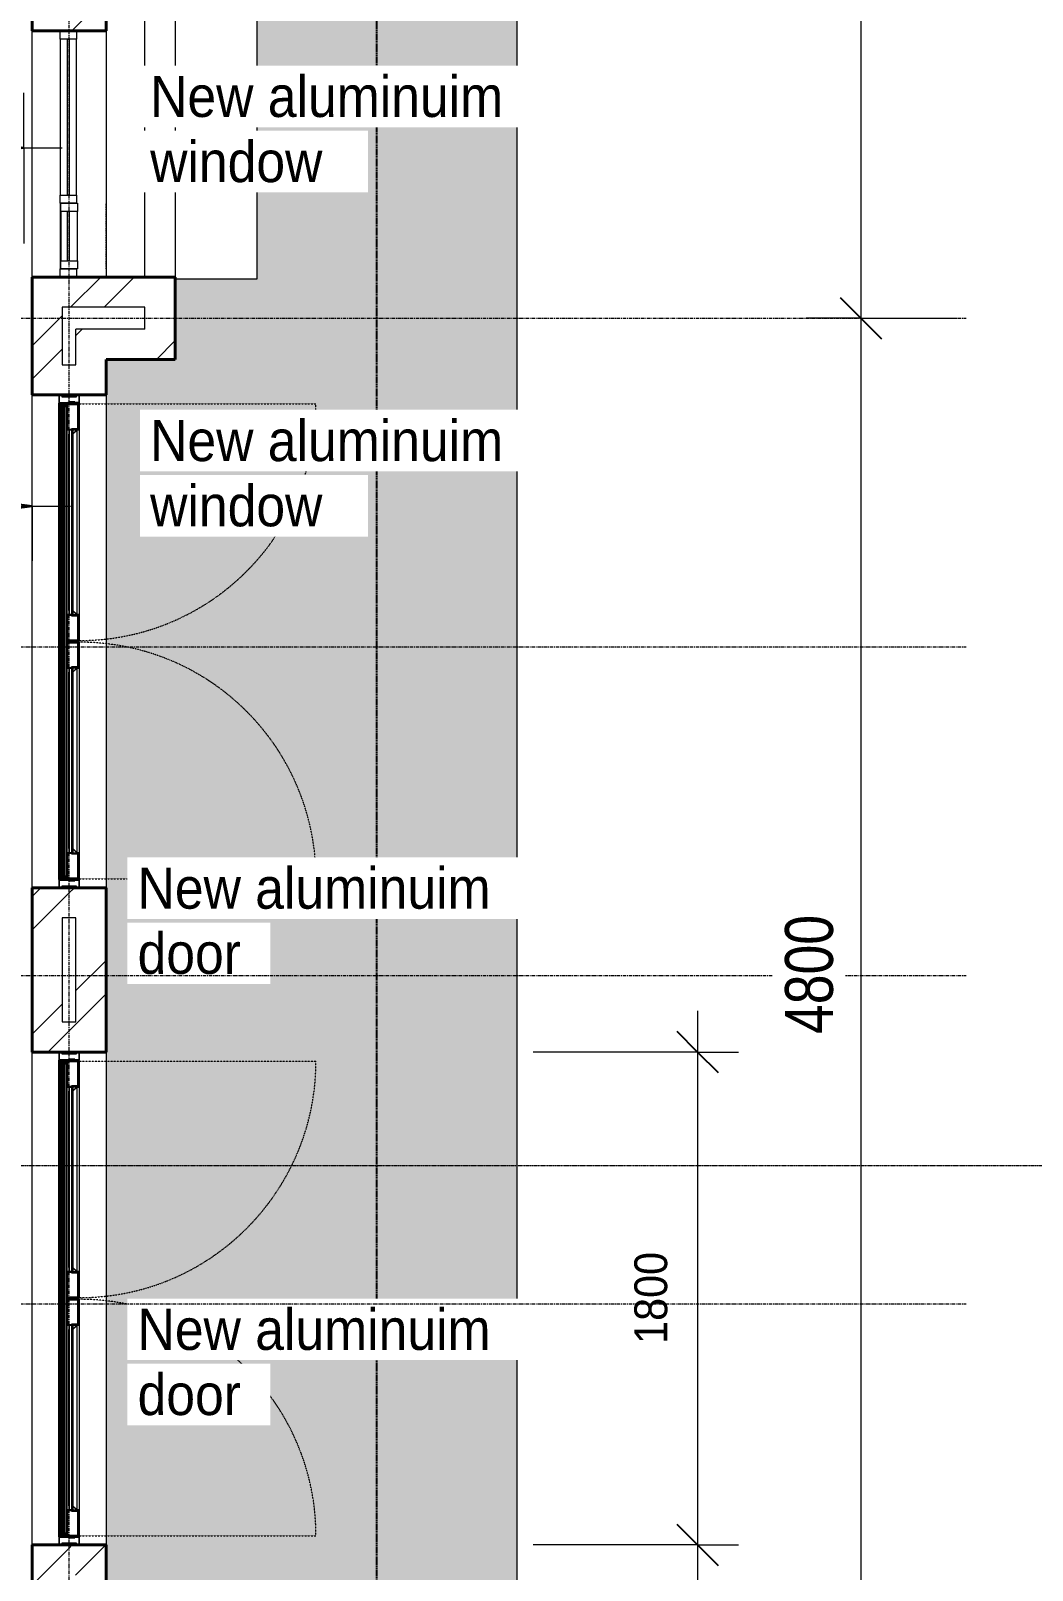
# Model space of a CAD drawing. Header units: millimetres. Extents: x -44657 to 28812, y -28146 to 16565.
# Drawn here: x -16799 to -13142, y -18248 to -12626 of the extents above; entities that cross this region are included whole.
import ezdxf

# ---------------------------------------------------------------- set-up
doc = ezdxf.new("R2010")
doc.units = ezdxf.units.MM
for name, pattern in [('1000 Dashed', [2, 1, -1]), ('Dash', [6.35, 3.175, -3.175]), ('Dash 1_5mm', [3, 1.5, -1.5]), ('Detail Dash', [1.1, 0.55, -0.55]), ('Grid Line', [22.225, 12.7, -3.175, 3.175, -3.175])]:
    doc.linetypes.add(name, pattern=pattern)
for name, color, linetype, lineweight in [('A-ANNO-DIMS', 211, 'Continuous', 5), ('A-ANNO-DIMS-100', 211, 'Continuous', 5), ('A-DETL', 90, 'Continuous', 5), ('A-DOOR', 31, 'Continuous', 9), ('A-FLOR', 192, 'Continuous', 9), ('A-FLOR-PATT', 8, 'Continuous', 9), ('A-GLAZ', 151, 'Continuous', 9), ('A-GLAZ-HDLN', 1, 'Dash', 9), ('A-WALL', 113, 'Continuous', 9), ('A-WALL-PATT', 111, 'Continuous', 9), ('G-ANNO-SYMB', 111, 'Continuous', 5), ('G-ANNO-TEXT', 231, 'Continuous', 5), ('S-GRID', 1, 'Continuous', 5)]:
    doc.layers.add(name, color=color, linetype=linetype, lineweight=lineweight)
doc.styles.add('Arial_3', font='arial.ttf', dxfattribs={"width": 0.9, "height": 120})
doc.styles.add('Arial_5', font='arial.ttf', dxfattribs={"width": 0.9, "height": 150})
doc.styles.add('Arial_8', font='arial.ttf', dxfattribs={"width": 0.8, "height": 175})
doc.dimstyles.new('SVA_-_1_2mm_Arial', dxfattribs={"dimscale": 304.8, "dimtxt": 122.431128, "dimasz": 0.492126, "dimexe": 0.492126, "dimexo": 0.0625, "dimgap": 0.246063, "dimtad": 1, "dimdec": 0, "dimrnd": 5, "dimzin": 0, "dimdsep": 46, "dimtxsty": 'Arial_3', "dimblk1": 'OBLIQUE', "dimblk2": 'OBLIQUE', "dimsah": 1, "dimcen": 0.09, "dimdle": 0.492126, "dimazin": 0, "dimtfac": 1, "dimtdec": 4, "dimtix": 1, "dimtmove": 0, "dimatfit": 3, "dimfxl": 1.968504, "dimfxlon": 1, "dimtvp": 1, "dimtfill": 1, "dimtolj": 1, "dimtzin": 0, "dimarcsym": 2})
doc.dimstyles.new('SVA_Arc_Length-1_8mm_BLUE', dxfattribs={"dimscale": 304.8, "dimtxt": 178.545395, "dimasz": 0.492126, "dimexe": 0.656168, "dimexo": 0.0625, "dimgap": 0.164042, "dimtad": 1, "dimdec": 0, "dimrnd": 5, "dimzin": 0, "dimdsep": 46, "dimtxsty": 'Arial_8', "dimblk1": 'OBLIQUE', "dimblk2": 'OBLIQUE', "dimsah": 1, "dimcen": 0.09, "dimdle": 0.459318, "dimazin": 0, "dimtfac": 1, "dimtdec": 4, "dimtix": 1, "dimtmove": 0, "dimatfit": 3, "dimfxl": 1.148294, "dimfxlon": 1, "dimtvp": 1, "dimtfill": 1, "dimtolj": 1, "dimtzin": 0, "dimarcsym": 2})
doc.dimstyles.new('SVA_Arc_Length-1_8mm_BLUE_Arrow', dxfattribs={"dimscale": 304.8, "dimtxt": 178.545395, "dimasz": 1.041667, "dimexe": 0.656168, "dimexo": 0.0625, "dimgap": 0.164042, "dimtad": 1, "dimdec": 0, "dimrnd": 5, "dimzin": 0, "dimdsep": 46, "dimtxsty": 'Arial_8', "dimsah": 1, "dimcen": 0.09, "dimdle": 0.459318, "dimazin": 0, "dimtfac": 1, "dimtdec": 4, "dimtix": 1, "dimtmove": 0, "dimatfit": 3, "dimfxl": 1.148294, "dimfxlon": 1, "dimtvp": 1, "dimtfill": 1, "dimtolj": 1, "dimtzin": 0, "dimarcsym": 2})
pattern_1 = [(45, (0, 0), (-251.447, 251.447), []), (45, (0, 381), (-251.447, 251.447), [])]

# ---------------------------------------------------------------- blocks, each defined once
blk = doc.blocks.new('W-02 900x1660 - 900-1480273-NEW PROPOSED GROUND STOREY PLAN _White Box_')
at = {"layer": 'A-GLAZ', "lineweight": 5}
for p, q in [((475, 27), (505, 27)), ((505, 27), (505, -33)), ((1075, 27), (505, 27)), ((505, 0), (1075, 0)), ((505, -6), (505, 0)), ((1075, 27), (1105, 27)), ((1075, -33), (1075, 27)), ((1075, 0), (1075, -6)), ((1105, -30), (1105, 30)), ((1105, 30), (1135, 30)), ((1105, 27), (1105, -33)), ((1135, 30), (1135, -30)), ((1315, 30), (1135, 30)), ((1135, -6), (1135, 0)), ((1135, 0), (1315, 0)), ((1315, -30), (1315, 30)), ((1315, 30), (1345, 30)), ((1315, 0), (1315, -6)), ((1345, 30), (1345, -30)), ((1345, 27), (1375, 27)), ((1345, -33), (1345, 27)), ((505, -33), (475, -33)), ((1075, -6), (505, -6)), ((505, -33), (1075, -33)), ((1105, -33), (1075, -33)), ((1135, -30), (1105, -30)), ((1105, -33), (1345, -33)), ((1315, -6), (1135, -6)), ((1135, -30), (1315, -30)), ((1345, -30), (1315, -30)), ((1375, -33), (1345, -33))]:
    blk.add_line(p, q, dxfattribs=at)
at = {"layer": 'A-GLAZ-HDLN'}
for p, q in [((1345, 135), (1105, 135)), ((1270, 135), (1345, 135)), ((1332.8, -30), (1135, -30)), ((1276.8, -30), (1315, -30))]:
    blk.add_line(p, q, dxfattribs=at)
blk = doc.blocks.new('Door Aluminium - Double Opening Out with Cill - Door Aluminium Double Opening Out with Cill 1800x2400 3-1350753-NEW PROPOSED GROUND STOREY PLAN _White Box_')
at = {"layer": 'A-DOOR', "linetype": 'Detail Dash', "lineweight": 5}
for p, q in [((-867, 37.3), (-867, 901.3)), ((867, 37.3), (867, 901.3))]:
    blk.add_line(p, q, dxfattribs=at)
at = {"layer": 'A-DOOR', "lineweight": 5}
for p, q in [((-870, 37.5), (-900, 37.5)), ((-900, 22), (-898.5, 22)), ((-898.5, 22), (-900, 22)), ((-898.5, 24.5), (-895.5, 24.5)), ((-898.5, 22), (-898.5, 24.5)), ((-895.5, 24.5), (-898.5, 24.5)), ((-898.5, 24.5), (-898.5, 22)), ((-898, 35.5), (-872, 35.5)), ((-898, 26.3), (-898, 35.5)), ((-893.7, 26.3), (-898, 26.3)), ((-895.5, 24.5), (-895.5, -24.5)), ((-893.7, -26.3), (-893.7, 26.3)), ((-872, 20.3), (-874.4, 20.3)), ((-874.4, 20.3), (-874.4, -1.8)), ((-874.4, 20.3), (-872, 20.3)), ((-872.6, 0), (-872.6, 18.5)), ((-872.6, 18.5), (-871, 18.5)), ((-871, 18.5), (-872.6, 18.5)), ((-871.3, 0), (-872.6, 0)), ((-872.6, 0), (-871.3, 0)), ((-872, 35.5), (-872, 20.3)), ((-871, 3), (-871.3, 0)), ((-871.3, 0), (-871, 3)), ((-871, 18.5), (-871, 17)), ((-871, 17), (-871, 18.5)), ((-871, 17), (-870, 17)), ((-870, 3), (-871, 3)), ((-871, 3), (-870, 3)), ((-870, 17), (-870, 37.5)), ((-866.9, 35.5), (-870, 35.5)), ((-866.8, 33.5), (-870, 33.5)), ((-867, 31.4), (-870, 31.4)), ((-870, 3), (-870, 17)), ((-870, -10.2), (-870, 3)), ((-772, 37.3), (-867, 37.3)), ((-867, 37.3), (-867, -6.7)), ((-865.2, 35.5), (-773.8, 35.5)), ((-865.2, -4.9), (-865.2, 35.5)), ((-773.8, 33.5), (-865.2, 33.5)), ((-773.6, 31.4), (-865.2, 31.4)), ((-773.8, 30.6), (-776.4, 30.6)), ((-776.4, 30.6), (-776.4, 8.5)), ((-776.4, 8.5), (-773.8, 8.5)), ((-773.8, 8.5), (-776.4, 8.5)), ((-774.6, 10.3), (-774.6, 27.3)), ((-774.6, 27.3), (-772, 27.3)), ((-773.3, 10.3), (-774.6, 10.3)), ((-774.6, 10.3), (-773.3, 10.3)), ((-774.1, 27), (-774.1, 13.9)), ((-771.8, 27), (-774.1, 27)), ((-774.1, 27), (-770.8, 27)), ((-774.1, 13.9), (-756.9, 13.9)), ((-773.8, 35.5), (-773.8, 30.6)), ((-773.8, 8.5), (-773.8, -4.9)), ((-772, 13.3), (-773.3, 13.3)), ((-773.3, 13.3), (-773.3, 10.3)), ((-773.3, 10.3), (-773.3, 13.3)), ((-773.3, 13.3), (-772, 13.3)), ((-773.1, 14.9), (-773.1, 26)), ((-773.1, 26), (-770.3, 26)), ((-770.3, 26), (-773.1, 26)), ((-759.3, 14.9), (-773.1, 14.9)), ((-98, 37.3), (-772, 37.3)), ((-772, 27.3), (-772, 37.3)), ((-772, 26), (-772, 27.3)), ((-98, 13.3), (-772, 13.3)), ((-772, 0), (-772, 13.3)), ((-756.9, 13.9), (-771.8, 28.9)), ((-771.8, 28.9), (-771.8, 27)), ((-771.8, 28.9), (-771.8, 27)), ((-98.2, 28.9), (-771.8, 28.9)), ((-98, 10), (-771.8, 10)), ((-771.8, 10), (-771.8, 0)), ((-771.8, 0), (-98, 0)), ((-770.3, 26), (-759.3, 14.9)), ((-756.9, 13.9), (-113.1, 13.9)), ((-98.2, 28.9), (-113.1, 13.9)), ((-113.1, 13.9), (-95.9, 13.9)), ((-110.7, 14.9), (-99.7, 26)), ((-96.9, 14.9), (-110.7, 14.9)), ((-99.7, 26), (-96.9, 26)), ((-96.9, 26), (-99.7, 26)), ((-99.2, 27), (-95.9, 27)), ((-98.2, 27), (-98.2, 28.9)), ((-98.2, 28.9), (-98.2, 27)), ((-95.9, 27), (-98.2, 27)), ((-3, 37.3), (-98, 37.3)), ((-98, 37.3), (-98, 27.3)), ((-98, 27.3), (-98, 26)), ((-98, 27.3), (-95.4, 27.3)), ((-96.7, 13.3), (-98, 13.3)), ((-98, 13.3), (-98, 0)), ((-98, 13.3), (-96.7, 13.3)), ((-98, 0), (-98, 10)), ((-96.9, 26), (-96.9, 14.9)), ((-96.7, 10.3), (-96.7, 13.3)), ((-96.7, 13.3), (-96.7, 10.3)), ((-95.4, 10.3), (-96.7, 10.3)), ((-96.7, 10.3), (-95.4, 10.3)), ((-4.8, 31.4), (-96.4, 31.4)), ((-96.2, 30.6), (-96.2, 35.5)), ((-96.2, 35.5), (-4.8, 35.5)), ((-4.8, 33.5), (-96.2, 33.5)), ((-93.6, 30.6), (-96.2, 30.6)), ((-96.2, -4.9), (-96.2, 8.5)), ((-96.2, 8.5), (-93.6, 8.5)), ((-93.6, 8.5), (-96.2, 8.5)), ((-95.9, 13.9), (-95.9, 27)), ((-95.4, 27.3), (-95.4, 10.3)), ((-93.6, 8.5), (-93.6, 30.6)), ((-4.8, 35.5), (-4.8, -4.9)), ((3.2, 33.5), (-3.2, 33.5)), ((3.1, 35.5), (-3.1, 35.5)), ((-3, -6.7), (-3, 37.3)), ((3, 31.4), (-3, 31.4)), ((98, 37.3), (3, 37.3)), ((3, 37.3), (3, -6.7)), ((4.8, 35.5), (96.2, 35.5)), ((4.8, -4.9), (4.8, 35.5)), ((96.2, 33.5), (4.8, 33.5)), ((96.4, 31.4), (4.8, 31.4)), ((96.2, 30.6), (93.6, 30.6)), ((93.6, 30.6), (93.6, 8.5)), ((93.6, 8.5), (96.2, 8.5)), ((96.2, 8.5), (93.6, 8.5)), ((95.4, 10.3), (95.4, 27.3)), ((95.4, 27.3), (98, 27.3)), ((96.7, 10.3), (95.4, 10.3)), ((95.4, 10.3), (96.7, 10.3)), ((98.2, 27), (95.9, 27)), ((95.9, 27), (95.9, 13.9)), ((95.9, 27), (99.2, 27)), ((95.9, 13.9), (113.1, 13.9)), ((96.2, 35.5), (96.2, 30.6)), ((96.2, 8.5), (96.2, -4.9)), ((98, 13.3), (96.7, 13.3)), ((96.7, 13.3), (96.7, 10.3)), ((96.7, 10.3), (96.7, 13.3)), ((96.7, 13.3), (98, 13.3)), ((96.9, 14.9), (96.9, 26)), ((96.9, 26), (99.7, 26)), ((99.7, 26), (96.9, 26)), ((110.7, 14.9), (96.9, 14.9)), ((772, 37.3), (98, 37.3)), ((98, 27.3), (98, 37.3)), ((98, 26), (98, 27.3)), ((772, 13.3), (98, 13.3)), ((98, 0), (98, 13.3)), ((771.8, 10), (98, 10)), ((98, 10), (98, 0)), ((98, 0), (771.8, 0)), ((113.1, 13.9), (98.2, 28.9)), ((98.2, 28.9), (98.2, 27)), ((771.8, 28.9), (98.2, 28.9)), ((98.2, 27), (98.2, 28.9)), ((99.7, 26), (110.7, 14.9)), ((113.1, 13.9), (756.9, 13.9)), ((771.8, 28.9), (756.9, 13.9)), ((756.9, 13.9), (774.1, 13.9)), ((759.3, 14.9), (770.3, 26)), ((773.1, 14.9), (759.3, 14.9)), ((770.3, 26), (773.1, 26)), ((773.1, 26), (770.3, 26)), ((770.8, 27), (774.1, 27)), ((771.8, 27), (771.8, 28.9)), ((771.8, 27), (771.8, 28.9)), ((774.1, 27), (771.8, 27)), ((771.8, 0), (771.8, 10)), ((867, 37.3), (772, 37.3)), ((772, 37.3), (772, 27.3)), ((772, 27.3), (772, 26)), ((772, 27.3), (774.6, 27.3)), ((773.3, 13.3), (772, 13.3)), ((772, 13.3), (772, 0)), ((772, 13.3), (773.3, 13.3)), ((773.1, 26), (773.1, 14.9)), ((773.3, 10.3), (773.3, 13.3)), ((773.3, 13.3), (773.3, 10.3)), ((774.6, 10.3), (773.3, 10.3)), ((773.3, 10.3), (774.6, 10.3)), ((865.2, 31.4), (773.6, 31.4)), ((773.8, 30.6), (773.8, 35.5)), ((773.8, 35.5), (865.2, 35.5)), ((865.2, 33.5), (773.8, 33.5)), ((776.4, 30.6), (773.8, 30.6)), ((773.8, -4.9), (773.8, 8.5)), ((773.8, 8.5), (776.4, 8.5)), ((776.4, 8.5), (773.8, 8.5)), ((774.1, 13.9), (774.1, 27)), ((774.6, 27.3), (774.6, 10.3)), ((776.4, 8.5), (776.4, 30.6)), ((865.2, 35.5), (865.2, -4.9)), ((870, 33.5), (866.8, 33.5)), ((870, 35.5), (866.9, 35.5)), ((867, -6.7), (867, 37.3)), ((870, 31.4), (867, 31.4)), ((900, 37.5), (870, 37.5)), ((870, 37.5), (870, 17)), ((870, 17), (870, 3)), ((870, 17), (871, 17)), ((871, 3), (870, 3)), ((870, 3), (870, -10.2)), ((870, 3), (871, 3)), ((871, 17), (871, 18.5)), ((871, 18.5), (872.6, 18.5)), ((872.6, 18.5), (871, 18.5)), ((871, 18.5), (871, 17)), ((871.3, 0), (871, 3)), ((871, 3), (871.3, 0)), ((872, 35.5), (898, 35.5)), ((872, 20.3), (872, 35.5)), ((874.4, 20.3), (872, 20.3)), ((872, 20.3), (874.4, 20.3)), ((872.6, 18.5), (872.6, 0)), ((874.4, -1.8), (874.4, 20.3)), ((898, 26.3), (893.7, 26.3)), ((893.7, 26.3), (893.7, -26.3)), ((895.5, -24.5), (895.5, 24.5)), ((895.5, 24.5), (898.5, 24.5)), ((898.5, 24.5), (895.5, 24.5)), ((898, 35.5), (898, 26.3)), ((898.5, 24.5), (898.5, 22)), ((898.5, 22), (898.5, 24.5)), ((898.5, 22), (900, 22)), ((900, 22), (898.5, 22)), ((-898.5, -22), (-900, -22)), ((-900, -22), (-898.5, -22)), ((-900, -37.5), (-870, -37.5)), ((-898.5, -24.5), (-898.5, -22)), ((-898.5, -22), (-898.5, -24.5)), ((-895.5, -24.5), (-898.5, -24.5)), ((-898.5, -24.5), (-895.5, -24.5)), ((-898, -35.5), (-898, -26.3)), ((-898, -26.3), (-893.7, -26.3)), ((-871.8, -35.5), (-898, -35.5)), ((-874.4, -1.8), (-871.8, -1.8)), ((-871.8, -1.8), (-874.4, -1.8)), ((-871.8, -1.8), (-871.8, -35.5)), ((-855, -10.2), (-870, -10.2)), ((-870, -37.5), (-870, -12)), ((-870, -12), (-855, -12)), ((870, -15.7), (-870, -15.7)), ((870, -19.2), (-870, -19.2)), ((870, -22.7), (-870, -22.7)), ((870, -26.2), (-870, -26.2)), ((870, -29.7), (-870, -29.7)), ((870, -33.2), (-870, -33.2)), ((870, -37.5), (-870, -37.5)), ((-867, -6.7), (-772, -6.7)), ((-773.8, -4.9), (-865.2, -4.9)), ((855, -10.2), (-855, -10.2)), ((-855, -12), (-855, -10.2)), ((-757, 0), (-772, 0)), ((-772, -6.7), (-772, -1.7)), ((-772, -1.7), (-757, -1.7)), ((-98, -6.7), (-772, -6.7)), ((-757, -1.7), (-757, 0)), ((-113, -1.7), (-757, -1.7)), ((-98, 0), (-113, 0)), ((-113, 0), (-113, -1.7)), ((-113, -1.7), (-98, -1.7)), ((-98, -1.7), (-98, -6.7)), ((-98, -6.7), (-3, -6.7)), ((-4.8, -4.9), (-96.2, -4.9)), ((3, -6.7), (98, -6.7)), ((96.2, -4.9), (4.8, -4.9)), ((113, 0), (98, 0)), ((98, -6.7), (98, -1.7)), ((98, -1.7), (113, -1.7)), ((772, -6.7), (98, -6.7)), ((113, -1.7), (113, 0)), ((757, -1.7), (113, -1.7)), ((772, 0), (757, 0)), ((757, 0), (757, -1.7)), ((757, -1.7), (772, -1.7)), ((772, -1.7), (772, -6.7)), ((772, -6.7), (867, -6.7)), ((865.2, -4.9), (773.8, -4.9)), ((870, -10.2), (855, -10.2)), ((855, -10.2), (855, -12)), ((855, -12), (870, -12)), ((870, -12), (870, -37.5)), ((870, -37.5), (900, -37.5)), ((872.6, 0), (871.3, 0)), ((871.3, 0), (872.6, 0)), ((871.8, -35.5), (871.8, -1.8)), ((871.8, -1.8), (874.4, -1.8)), ((874.4, -1.8), (871.8, -1.8)), ((898, -35.5), (871.8, -35.5)), ((893.7, -26.3), (898, -26.3)), ((898.5, -24.5), (895.5, -24.5)), ((895.5, -24.5), (898.5, -24.5)), ((898, -26.3), (898, -35.5)), ((900, -22), (898.5, -22)), ((898.5, -22), (898.5, -24.5)), ((898.5, -24.5), (898.5, -22)), ((898.5, -22), (900, -22))]:
    blk.add_line(p, q, dxfattribs=at)
at = {"layer": 'A-DOOR', "linetype": 'Detail Dash', "lineweight": 5}
for centre, start, end in [((-867, 37.3), 0, 90), ((867, 37.3), 90, 180)]:
    blk.add_arc(centre, 864, start, end, dxfattribs=at)
blk = doc.blocks.new('DIMBLOCK159-NEW PROPOSED GROUND STOREY PLAN _White Box_')
at = {"layer": 'A-ANNO-DIMS-100'}
for p, q in [((-14364, -16205.7), (-14364, -18305.7)), ((-14364, -16355.7), (-14964, -16355.7)), ((-14364, -16355.7), (-14214, -16355.7)), ((-14364, -18155.7), (-14964, -18155.7)), ((-14364, -18155.7), (-14214, -18155.7))]:
    blk.add_line(p, q, dxfattribs=at)
at = {"layer": 'A-ANNO-DIMS-100', "lineweight": 25}
for p, q in [((-14364, -16355.7), (-14439, -16280.7)), ((-14364, -16355.7), (-14289, -16430.7)), ((-14364, -18155.7), (-14439, -18080.7)), ((-14364, -18155.7), (-14289, -18230.7))]:
    blk.add_line(p, q, dxfattribs=at)
at = {"layer": 'A-ANNO-DIMS-100', "color": 0, "insert": (-14594.7, -17421.4), "char_height": 120, "width": 397.807, "attachment_point": 1, "rotation": 90, "line_spacing_factor": 0.941778, "style": 'Arial_3', "bg_fill": 3, "box_fill_scale": 1.25, "bg_fill_color": 256, "bg_fill_true_color": 13158600, "bg_fill_transparency": 0}
blk.add_mtext('1800', dxfattribs=at)
blk = doc.blocks.new('_Oblique')
at = {"color": 0, "linetype": 'ByBlock', "lineweight": -2}
blk.add_line((-0.5, -0.5), (0.5, 0.5), dxfattribs=at)
blk = doc.blocks.new('DIMBLOCK160-NEW PROPOSED GROUND STOREY PLAN _White Box_')
at = {"layer": 'A-ANNO-DIMS-100'}
for p, q in [((-13767.4, -13535.7), (-13767.4, -18615.7)), ((-13767.4, -13675.7), (-13967.4, -13675.7)), ((-13767.4, -13675.7), (-13417.4, -13675.7)), ((-13767.4, -18475.7), (-13967.4, -18475.7)), ((-13767.4, -18475.7), (-13417.4, -18475.7))]:
    blk.add_line(p, q, dxfattribs=at)
at = {"layer": 'A-ANNO-DIMS-100', "lineweight": 25}
for p, q in [((-13767.4, -13675.7), (-13842.4, -13600.7)), ((-13767.4, -13675.7), (-13692.4, -13750.7)), ((-13767.4, -18475.7), (-13842.4, -18400.7)), ((-13767.4, -18475.7), (-13692.4, -18550.7))]:
    blk.add_line(p, q, dxfattribs=at)
at = {"layer": 'A-ANNO-DIMS-100', "color": 0, "insert": (-14044.6, -16289.9), "char_height": 175, "width": 514.211, "attachment_point": 1, "rotation": 90, "line_spacing_factor": 0.941778, "style": 'Arial_8', "bg_fill": 3, "box_fill_scale": 1.25, "bg_fill_color": 256, "bg_fill_true_color": 13158600, "bg_fill_transparency": 0}
blk.add_mtext('4800', dxfattribs=at)
blk = doc.blocks.new('DIMBLOCK165-NEW PROPOSED GROUND STOREY PLAN _White Box_')
at = {"layer": 'A-ANNO-DIMS-100'}
for p, q in [((-13767.4, -9935.7), (-13767.4, -13815.7)), ((-13767.4, -10075.7), (-13967.4, -10075.7)), ((-13767.4, -10075.7), (-13417.4, -10075.7)), ((-13767.4, -13675.7), (-13967.4, -13675.7)), ((-13767.4, -13675.7), (-13417.4, -13675.7))]:
    blk.add_line(p, q, dxfattribs=at)
at = {"layer": 'A-ANNO-DIMS-100', "lineweight": 25}
for p, q in [((-13767.4, -10075.7), (-13842.4, -10000.7)), ((-13767.4, -10075.7), (-13692.4, -10150.7)), ((-13767.4, -13675.7), (-13842.4, -13600.7)), ((-13767.4, -13675.7), (-13692.4, -13750.7))]:
    blk.add_line(p, q, dxfattribs=at)
at = {"layer": 'A-ANNO-DIMS-100', "color": 0, "insert": (-14044.6, -12089.9), "char_height": 175, "width": 514.211, "attachment_point": 1, "rotation": 90, "line_spacing_factor": 0.941778, "style": 'Arial_8', "bg_fill": 3, "box_fill_scale": 1.25, "bg_fill_color": 256, "bg_fill_true_color": 13158600, "bg_fill_transparency": 0}
blk.add_mtext('3600', dxfattribs=at)
blk = doc.blocks.new('DIMBLOCK173-NEW PROPOSED GROUND STOREY PLAN _White Box_')
at = {"layer": 'A-ANNO-DIMS-100', "lineweight": 25}
for points in [[(-18503.6, -13052.6), (-18821.1, -13010.8), (-18821.1, -13094.4)], [(-18503.6, -13052.6), (-18186.1, -13094.4), (-18186.1, -13010.8)], [(-16823.6, -13052.6), (-17141.1, -13010.8), (-17141.1, -13094.4)]]:
    blk.add_hatch(color=256, dxfattribs=at).paths.add_polyline_path(points)
at = {"layer": 'A-ANNO-DIMS-100'}
for p, q in [((-18503.6, -13052.6), (-18503.6, -12852.6)), ((-16823.6, -13052.6), (-16823.6, -12852.6)), ((-18503.6, -13052.6), (-16683.6, -13052.6)), ((-18503.6, -13052.6), (-18503.6, -13402.6)), ((-16823.6, -13052.6), (-16823.6, -13402.6))]:
    blk.add_line(p, q, dxfattribs=at)
at = {"layer": 'A-ANNO-DIMS-100', "lineweight": 25}
for p, q in [((-18503.6, -13052.6), (-18821.1, -13010.8)), ((-18821.1, -13010.8), (-18821.1, -13094.4)), ((-18186.1, -13010.8), (-18503.6, -13052.6)), ((-18186.1, -13094.4), (-18186.1, -13010.8)), ((-16823.6, -13052.6), (-17141.1, -13010.8)), ((-17141.1, -13010.8), (-17141.1, -13094.4)), ((-18821.1, -13094.4), (-18503.6, -13052.6)), ((-18503.6, -13052.6), (-18186.1, -13094.4)), ((-17141.1, -13094.4), (-16823.6, -13052.6))]:
    blk.add_line(p, q, dxfattribs=at)
at = {"layer": 'A-ANNO-DIMS-100', "color": 0, "insert": (-17877.8, -12775.4), "char_height": 175, "width": 514.211, "attachment_point": 1, "line_spacing_factor": 0.941778, "style": 'Arial_8', "bg_fill": 3, "box_fill_scale": 1.25, "bg_fill_color": 256, "bg_fill_true_color": 13158600, "bg_fill_transparency": 0}
blk.add_mtext('1680', dxfattribs=at)
blk = doc.blocks.new('DIMBLOCK174-NEW PROPOSED GROUND STOREY PLAN _White Box_')
at = {"layer": 'A-ANNO-DIMS-100', "lineweight": 25}
for points in [[(-27704.6, -14361.7), (-27387.1, -14403.5), (-27387.1, -14319.9)], [(-16793.6, -14361.7), (-17111.1, -14319.9), (-17111.1, -14403.5)]]:
    blk.add_hatch(color=256, dxfattribs=at).paths.add_polyline_path(points)
at = {"layer": 'A-ANNO-DIMS-100'}
for p, q in [((-27704.6, -14361.7), (-27704.6, -14011.7)), ((-16793.6, -14361.7), (-16793.6, -14011.7)), ((-27844.6, -14361.7), (-16653.6, -14361.7)), ((-27704.6, -14361.7), (-27704.6, -14561.7)), ((-16793.6, -14361.7), (-16793.6, -14561.7))]:
    blk.add_line(p, q, dxfattribs=at)
at = {"layer": 'A-ANNO-DIMS-100', "lineweight": 25}
for p, q in [((-27387.1, -14319.9), (-27704.6, -14361.7)), ((-27387.1, -14403.5), (-27387.1, -14319.9)), ((-16793.6, -14361.7), (-17111.1, -14319.9)), ((-17111.1, -14319.9), (-17111.1, -14403.5)), ((-27704.6, -14361.7), (-27387.1, -14403.5)), ((-17111.1, -14403.5), (-16793.6, -14361.7))]:
    blk.add_line(p, q, dxfattribs=at)
at = {"layer": 'A-ANNO-DIMS-100', "color": 0, "insert": (-22516.9, -14084.5), "char_height": 175, "width": 642.763, "attachment_point": 1, "line_spacing_factor": 0.941778, "style": 'Arial_8', "bg_fill": 3, "box_fill_scale": 1.25, "bg_fill_color": 256, "bg_fill_true_color": 13158600, "bg_fill_transparency": 0}
blk.add_mtext('10910', dxfattribs=at)

msp = doc.modelspace()

# ---------------------------------------------------------------- hatches: boundary and pattern name
at = {"layer": 'A-FLOR-PATT', "lineweight": 5}
h = msp.add_hatch(dxfattribs=at)
h.set_pattern_fill('FP_23', color=253, style=0, pattern_type=2)
h.set_pattern_definition([(45.041, (-12959.69, -8467.51), (-0.0008, 141.4214), [299.787, -99.929]), (134.959, (-12889.08, -8396.8), (0.0008, 141.4214), [299.787, -99.929])])
h.paths.add_polyline_path([(-15023.6, -22210.7), (-15023.6, -11302.7), (-16523.6, -7802.7), (-16523.6, -11315.7), (-15971.6, -11315.7), (-15971.6, -13531.7), (-16271.6, -13531.7), (-16271.6, -13825.7), (-16523.6, -13825.7), (-16523.6, -18319.7), (-16271.6, -18319.7), (-16271.6, -18619.7), (-15971.6, -18619.7), (-15971.6, -20835.7), (-16523.6, -20835.7), (-16523.6, -22210.7), (-15971.6, -22210.7)])
at = {"layer": 'A-WALL-PATT', "lineweight": 5}
h = msp.add_hatch(dxfattribs=at)
h.set_pattern_fill('FP_33', color=256, style=0, pattern_type=2)
h.set_pattern_definition(pattern_1)
h.paths.add_polyline_path([(-16683.6, -22050.7), (-16683.6, -20835.7), (-16658.6, -20835.7), (-16658.6, -20725.7), (-16793.6, -20725.7), (-16793.6, -22050.7)])
h.paths.add_polyline_path([(-16793.6, -19825.7), (-16658.6, -19825.7), (-16658.6, -19715.7), (-16683.6, -19715.7), (-16683.6, -19629.7), (-16658.6, -19629.7), (-16658.6, -19519.7), (-16793.6, -19519.7), (-16793.6, -19762.9)])
h.paths.add_polyline_path([(-16658.6, -18619.7), (-16658.6, -18509.7), (-16683.6, -18509.7), (-16683.6, -18265.7), (-16658.6, -18265.7), (-16658.6, -18155.7), (-16793.6, -18155.7), (-16793.6, -18619.7)])
h.paths.add_polyline_path([(-16737.4, -16355.7), (-16658.6, -16355.7), (-16658.6, -16245.7), (-16683.6, -16245.7), (-16683.6, -15865.7), (-16658.6, -15865.7), (-16658.6, -15755.7), (-16793.6, -15755.7), (-16793.6, -16355.7)])
h.paths.add_polyline_path([(-16658.6, -13955.7), (-16658.6, -13845.7), (-16683.6, -13845.7), (-16683.6, -13635.7), (-16658.6, -13635.7), (-16658.6, -13525.7), (-16793.6, -13525.7), (-16793.6, -13955.7), (-16737.4, -13955.7)])
h.paths.add_polyline_path([(-16658.6, -12625.7), (-16658.6, -12515.7), (-16683.6, -12515.7), (-16683.6, -12435.7), (-16658.6, -12435.7), (-16658.6, -12325.7), (-16793.6, -12325.7), (-16793.6, -12625.7)])
h.paths.add_polyline_path([(-16785.6, -11425.7), (-16658.6, -11425.7), (-16658.6, -11315.7), (-16683.6, -11315.7), (-16683.6, -10029.7), (-16658.6, -10029.7), (-16658.6, -9919.7), (-16785.6, -9919.7), (-16785.6, -11417.7)])
h.paths.add_polyline_path([(-16793.6, -9019.7), (-16658.6, -9019.7), (-16658.6, -8909.7), (-16683.6, -8909.7), (-16683.6, -7802.7), (-16793.6, -7802.7), (-16793.6, -8934.3)])
h = msp.add_hatch(dxfattribs=at)
h.set_pattern_fill('FP_33', color=256, style=0, pattern_type=2)
h.set_pattern_definition(pattern_1)
h.paths.add_polyline_path([(-16523.6, -22210.7), (-16523.6, -20725.7), (-16658.6, -20725.7), (-16658.6, -20835.7), (-16633.6, -20835.7), (-16633.6, -22210.7)])
h.paths.add_polyline_path([(-16523.6, -19825.7), (-16523.6, -19519.7), (-16658.6, -19519.7), (-16658.6, -19629.7), (-16633.6, -19629.7), (-16633.6, -19715.7), (-16658.6, -19715.7), (-16658.6, -19825.7)])
h.paths.add_polyline_path([(-16658.6, -18619.7), (-16523.6, -18619.7), (-16523.6, -18509.7), (-16658.6, -18509.7)])
h.paths.add_polyline_path([(-16523.6, -18429.7), (-16523.6, -18155.7), (-16658.6, -18155.7), (-16658.6, -18265.7), (-16633.6, -18265.7), (-16633.6, -18429.7)])
h.paths.add_polyline_path([(-16658.6, -16355.7), (-16523.6, -16355.7), (-16523.6, -15755.7), (-16658.6, -15755.7), (-16658.6, -15865.7), (-16633.6, -15865.7), (-16633.6, -16245.7), (-16658.6, -16245.7), (-16658.6, -16269.8)])
h.paths.add_polyline_path([(-16527.4, -13955.7), (-16523.6, -13955.7), (-16523.6, -13715.7), (-16633.6, -13715.7), (-16633.6, -13845.7), (-16658.6, -13845.7), (-16658.6, -13955.7)])
h.paths.add_polyline_path([(-16658.6, -13635.7), (-16523.6, -13635.7), (-16523.6, -13525.7), (-16658.6, -13525.7)])
h.paths.add_polyline_path([(-16658.6, -12625.7), (-16523.6, -12625.7), (-16523.6, -12325.7), (-16658.6, -12325.7), (-16658.6, -12435.7), (-16633.6, -12435.7), (-16633.6, -12515.7), (-16658.6, -12515.7)])
h.paths.add_polyline_path([(-16523.6, -11425.7), (-16523.6, -9919.7), (-16658.6, -9919.7), (-16658.6, -10029.7), (-16633.6, -10029.7), (-16633.6, -11315.7), (-16658.6, -11315.7), (-16658.6, -11425.7)])
h.paths.add_polyline_path([(-16658.6, -9019.7), (-16523.6, -9019.7), (-16523.6, -7802.7), (-16633.6, -7802.7), (-16633.6, -8909.7), (-16658.6, -8909.7), (-16658.6, -8934.3)])
h = msp.add_hatch(dxfattribs=at)
h.set_pattern_fill('FP_33', color=256, style=0, pattern_type=2)
h.set_pattern_definition(pattern_1)
h.paths.add_polyline_path([(-16271.6, -13715.7), (-16271.6, -13525.7), (-16523.6, -13525.7), (-16523.6, -13635.7), (-16381.6, -13635.7), (-16381.6, -13715.7)])
h = msp.add_hatch(dxfattribs=at)
h.set_pattern_fill('FP_33', color=256, style=0, pattern_type=2)
h.set_pattern_definition(pattern_1)
h.paths.add_polyline_path([(-16523.6, -13825.7), (-16271.6, -13825.7), (-16271.6, -13715.7), (-16523.6, -13715.7)])

# ---------------------------------------------------------------- linework, layer by layer
at = {"layer": 'A-DETL', "linetype": 'Dash 1_5mm', "lineweight": 25}
msp.add_line((-15536.3, -11198), (-15536.3, -23198), dxfattribs=at)
at = {"layer": 'A-FLOR'}
for p, q in [((-15971.6, -13531.7), (-15971.6, -11315.7)), ((-15023.6, -11302.7), (-15023.6, -22210.7)), ((-16271.6, -13531.7), (-15971.6, -13531.7)), ((-16793.6, -15755.7), (-16793.6, -13955.7)), ((-16793.6, -18155.7), (-16793.6, -16355.7))]:
    msp.add_line(p, q, dxfattribs=at)
at = {"layer": 'A-WALL'}
for p, q in [((-16271.6, -11315.7), (-16271.6, -13525.7)), ((-16381.6, -13525.7), (-16381.6, -11425.7)), ((-16793.6, -13525.7), (-16793.6, -12625.7)), ((-16523.6, -12625.7), (-16523.6, -13525.7)), ((-16633.6, -13635.7), (-16683.6, -13635.7)), ((-16683.6, -13635.7), (-16683.6, -13845.7)), ((-16381.6, -13635.7), (-16633.6, -13635.7)), ((-16381.6, -13715.7), (-16381.6, -13635.7)), ((-16633.6, -13845.7), (-16633.6, -13715.7)), ((-16381.6, -13715.7), (-16633.6, -13715.7)), ((-16683.6, -13845.7), (-16633.6, -13845.7)), ((-16523.6, -13955.7), (-16523.6, -15755.7)), ((-16683.6, -15865.7), (-16683.6, -16245.7)), ((-16633.6, -15865.7), (-16683.6, -15865.7)), ((-16633.6, -16245.7), (-16633.6, -15865.7)), ((-16683.6, -16245.7), (-16633.6, -16245.7)), ((-16523.6, -16355.7), (-16523.6, -18155.7))]:
    msp.add_line(p, q, dxfattribs=at)
at = {"layer": 'A-WALL', "color": 7, "lineweight": 40}
for p, q in [((-16793.6, -12325.7), (-16793.6, -12625.7)), ((-16523.6, -12625.7), (-16523.6, -12325.7)), ((-16793.6, -12625.7), (-16523.6, -12625.7)), ((-16793.6, -13525.7), (-16793.6, -13955.7)), ((-16523.6, -13525.7), (-16793.6, -13525.7)), ((-16271.6, -13525.7), (-16523.6, -13525.7)), ((-16271.6, -13825.7), (-16271.6, -13525.7)), ((-16523.6, -13955.7), (-16523.6, -13825.7)), ((-16523.6, -13825.7), (-16271.6, -13825.7)), ((-16793.6, -13955.7), (-16523.6, -13955.7)), ((-16793.6, -15755.7), (-16793.6, -16355.7)), ((-16523.6, -15755.7), (-16793.6, -15755.7)), ((-16523.6, -16355.7), (-16523.6, -15755.7)), ((-16793.6, -16355.7), (-16523.6, -16355.7)), ((-16793.6, -18155.7), (-16793.6, -18619.7)), ((-16523.6, -18155.7), (-16793.6, -18155.7)), ((-16523.6, -18319.7), (-16523.6, -18155.7))]:
    msp.add_line(p, q, dxfattribs=at)
at = {"layer": 'S-GRID', "linetype": 'Grid Line'}
for p, q in [((-16658.6, -26129), (-16658.6, 2838.3)), ((-34973, -13675.7), (-13383.6, -13675.7)), ((-34973, -14875.7), (-13383.6, -14875.7))]:
    msp.add_line(p, q, dxfattribs=at)

# ---------------------------------------------------------------- block references
at = {"layer": 'A-DOOR', "lineweight": 5, "rotation": 269.9999999999997}
for p in [(-16658.6, -14855.7), (-16658.6, -17255.7)]:
    msp.add_blockref('Door Aluminium - Double Opening Out with Cill - Door Aluminium Double Opening Out with Cill 1800x2400 3-1350753-NEW PROPOSED GROUND STOREY PLAN _White Box_', p, dxfattribs=at)
at = {"layer": 'A-GLAZ', "lineweight": 5, "rotation": 269.9999999999997}
msp.add_blockref('W-02 900x1660 - 900-1480273-NEW PROPOSED GROUND STOREY PLAN _White Box_', (-16658.6, -12150.7), dxfattribs=at)

# ---------------------------------------------------------------- next in the draw order: texts
at = {"layer": 'G-ANNO-TEXT', "color": 7, "char_height": 150, "width": 1637.848, "attachment_point": 1, "style": 'Arial_5', "bg_fill": 3, "box_fill_scale": 1.25, "bg_fill_color": 256, "bg_fill_true_color": 13158600, "bg_fill_transparency": 0}
for insert in [(-16362.8, -12790.4), (-16362.8, -14047.4), (-16408.7, -15682.1), (-16408.7, -17293.5)]:
    msp.add_mtext('New aluminuim ', dxfattribs=dict(at, insert=insert))

# ---------------------------------------------------------------- next in the draw order: dimensions: what is measured, and where the dimension line sits
at = {"layer": 'A-ANNO-DIMS'}
for base, p1, p2, override, picture, middle in [((-16823.6, -13052.6), (-18503.6, -13402.6), (-16823.6, -13402.6), {"dimpost": '<>', "dimfxl": 1680}, 'DIMBLOCK173-NEW PROPOSED GROUND STOREY PLAN _White Box_', (-17663.6, -12913.2)), ((-16793.6, -14361.7), (-27704.6, -14011.7), (-16793.6, -14011.7), {"dimpost": '<>', "dimfxl": 10911}, 'DIMBLOCK174-NEW PROPOSED GROUND STOREY PLAN _White Box_', (-22249.1, -14222.4))]:
    dim = msp.add_linear_dim(base=base, p1=p1, p2=p2, dimstyle='SVA_Arc_Length-1_8mm_BLUE_Arrow', override=override, dxfattribs=at)
    dim.commit()
    dim.dimension.update_dxf_attribs({"geometry": picture, "text_midpoint": middle})

# ---------------------------------------------------------------- next in the draw order: texts
at = {"layer": 'G-ANNO-TEXT', "color": 7, "char_height": 150, "attachment_point": 1, "style": 'Arial_5', "bg_fill": 3, "box_fill_scale": 1.25, "bg_fill_color": 256, "bg_fill_true_color": 13158600, "bg_fill_transparency": 0}
for s, insert, width in [('window', (-16362.8, -13028.5), 757.595), ('window', (-16362.8, -14285.5), 757.595), ('door', (-16408.7, -15920.2), 447.342), ('door', (-16408.7, -17531.6), 447.342)]:
    msp.add_mtext(s, dxfattribs=dict(at, insert=insert, width=width))

# ---------------------------------------------------------------- next in the draw order: dimensions: what is measured, and where the dimension line sits
at = {"layer": 'A-ANNO-DIMS'}
dim = msp.add_linear_dim(base=(-14364, -18155.7), p1=(-14964, -16355.7), p2=(-14964, -18155.7), angle=90, dimstyle='SVA_-_1_2mm_Arial', override={"dimpost": '<>', "dimfxl": 1800}, dxfattribs=at)
dim.commit()
dim.dimension.update_dxf_attribs({"geometry": 'DIMBLOCK159-NEW PROPOSED GROUND STOREY PLAN _White Box_', "text_midpoint": (-14500.2, -17255.7)})

# ---------------------------------------------------------------- next in the draw order: linework, layer by layer
at = {"layer": 'S-GRID', "linetype": 'Grid Line'}
for p, q in [((-34973, -16075.7), (-13383.6, -16075.7)), ((-34973, -17275.7), (-13383.6, -17275.7))]:
    msp.add_line(p, q, dxfattribs=at)

# ---------------------------------------------------------------- next in the draw order: dimensions: what is measured, and where the dimension line sits
at = {"layer": 'A-ANNO-DIMS'}
dim = msp.add_linear_dim(base=(-13767.4, -18475.7), p1=(-13417.4, -13675.7), p2=(-13417.4, -18475.7), angle=90, dimstyle='SVA_Arc_Length-1_8mm_BLUE', override={"dimpost": '<>', "dimfxl": 4800}, dxfattribs=at)
dim.commit()
dim.dimension.update_dxf_attribs({"geometry": 'DIMBLOCK160-NEW PROPOSED GROUND STOREY PLAN _White Box_', "text_midpoint": (-13906.7, -16075.7)})

# ---------------------------------------------------------------- next in the draw order: linework, layer by layer
at = {"layer": 'G-ANNO-SYMB', "linetype": '1000 Dashed'}
msp.add_line((-37920.8, -16770.1), (-9974.9, -16770.1), dxfattribs=at)

# ---------------------------------------------------------------- next in the draw order: dimensions: what is measured, and where the dimension line sits
at = {"layer": 'A-ANNO-DIMS'}
dim = msp.add_linear_dim(base=(-13767.4, -13675.7), p1=(-13417.4, -10075.7), p2=(-13417.4, -13675.7), angle=90, dimstyle='SVA_Arc_Length-1_8mm_BLUE', override={"dimpost": '<>', "dimfxl": 3600}, dxfattribs=at)
dim.commit()
dim.dimension.update_dxf_attribs({"geometry": 'DIMBLOCK165-NEW PROPOSED GROUND STOREY PLAN _White Box_', "text_midpoint": (-13906.8, -11875.7)})

doc.saveas('drawing.dxf')
